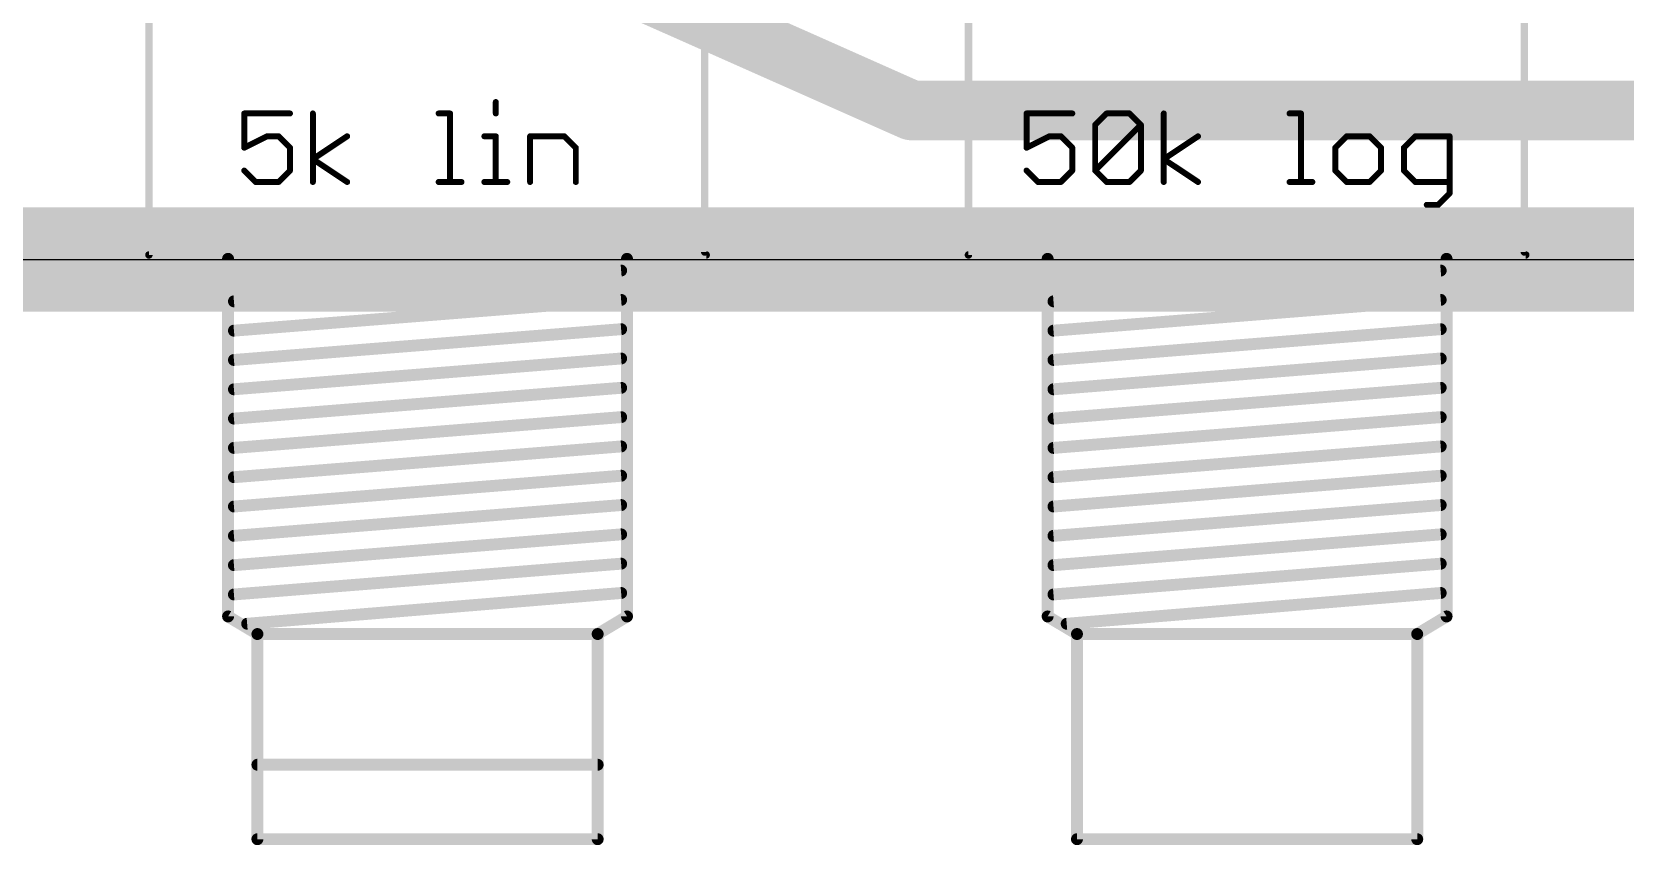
# Model space of a CAD drawing. Extents: x 0 to 4.04, y -0.39 to 3.15.
# Drawn here: x 0.684 to 1.754, y -0.393 to 0.153 of the extents above; entities that cross this region are included whole.
import ezdxf

# ---------------------------------------------------------------- set-up
doc = ezdxf.new("R2010")
doc.units = 0
for name, color, linetype in [('16', 175, 'CONTINUOUS'), ('20', 7, 'CONTINUOUS'), ('21', 253, 'CONTINUOUS'), ('27', 253, 'CONTINUOUS'), ('46', 140, 'CONTINUOUS')]:
    doc.layers.add(name, color=color, linetype=linetype)

msp = doc.modelspace()

# ---------------------------------------------------------------- linework, layer by layer
at = {"layer": '16', "const_width": 0.04}
for points in [[(1.275, 0.1), (1.05, 0.2)], [(1.85, 0.1), (1.275, 0.1)]]:
    msp.add_lwpolyline(points, dxfattribs=at)
at = {"layer": '16', "const_width": 0.02}
for points in [[(1.275, 0.11, 1), (1.275, 0.09)], [(1.270939, 0.090862, 1), (1.279061, 0.109138)]]:
    msp.add_lwpolyline(points, format="xyb", dxfattribs=at)
at = {"layer": '20'}
msp.add_line((0, 0), (3.937008, 0), dxfattribs=at)
at = {"layer": '21'}
for points, const_width in [([(1.313, 0.385), (1.313, 0.003)], 0.005), ([(1.686, 0.005), (1.686, 0.385)], 0.005), ([(0.763, 0.261), (0.763, 0.003)], 0.005), ([(1.136, 0.005), (1.136, 0.26)], 0.005), ([(0.763, 0.003), (1.137, 0.003)], 0.005), ([(0.816142, 0.000394), (0.816142, -0.239764)], 0.008), ([(1.083858, -0.239764), (1.083858, 0.000394)], 0.008), ([(1.313, 0.003), (1.687, 0.003)], 0.005), ([(1.366142, 0.000394), (1.366142, -0.239764)], 0.008), ([(1.633858, -0.239764), (1.633858, 0.000394)], 0.008), ([(0.820079, -0.02815), (1.079921, -0.00748)], 0.008), ([(1.370079, -0.02815), (1.629921, -0.00748)], 0.008), ([(0.820079, -0.047835), (1.079921, -0.027165)], 0.008), ([(1.370079, -0.047835), (1.629921, -0.027165)], 0.008), ([(0.820079, -0.06752), (1.079921, -0.04685)], 0.008), ([(1.370079, -0.06752), (1.629921, -0.04685)], 0.008), ([(0.820079, -0.087205), (1.079921, -0.066535)], 0.008), ([(1.370079, -0.087205), (1.629921, -0.066535)], 0.008), ([(0.820079, -0.10689), (1.079921, -0.08622)], 0.008), ([(1.370079, -0.10689), (1.629921, -0.08622)], 0.008), ([(0.820079, -0.126575), (1.079921, -0.105906)], 0.008), ([(1.370079, -0.126575), (1.629921, -0.105906)], 0.008), ([(0.820079, -0.14626), (1.079921, -0.125591)], 0.008), ([(1.370079, -0.14626), (1.629921, -0.125591)], 0.008), ([(0.820079, -0.165945), (1.079921, -0.145276)], 0.008), ([(1.370079, -0.165945), (1.629921, -0.145276)], 0.008), ([(0.820079, -0.18563), (1.079921, -0.164961)], 0.008), ([(1.370079, -0.18563), (1.629921, -0.164961)], 0.008), ([(0.820079, -0.205315), (1.079921, -0.184646)], 0.008), ([(1.370079, -0.205315), (1.629921, -0.184646)], 0.008), ([(0.820079, -0.225), (1.079921, -0.204331)], 0.008), ([(1.370079, -0.225), (1.629921, -0.204331)], 0.008), ([(0.828937, -0.244685), (1.079921, -0.224016)], 0.008), ([(1.378937, -0.244685), (1.629921, -0.224016)], 0.008), ([(0.816142, -0.239764), (0.835827, -0.251575)], 0.008), ([(1.064173, -0.251575), (1.083858, -0.239764)], 0.008), ([(1.366142, -0.239764), (1.385827, -0.251575)], 0.008), ([(1.614173, -0.251575), (1.633858, -0.239764)], 0.008), ([(0.835827, -0.251575), (0.835827, -0.38937)], 0.008), ([(0.835827, -0.251575), (1.064173, -0.251575)], 0.008), ([(1.064173, -0.38937), (1.064173, -0.251575)], 0.008), ([(1.385827, -0.251575), (1.385827, -0.38937)], 0.008), ([(1.385827, -0.251575), (1.614173, -0.251575)], 0.008), ([(1.614173, -0.38937), (1.614173, -0.251575)], 0.008), ([(0.835827, -0.33937), (1.064173, -0.33937)], 0.008), ([(0.835827, -0.38937), (1.064173, -0.38937)], 0.008), ([(1.385827, -0.38937), (1.614173, -0.38937)], 0.008)]:
    msp.add_lwpolyline(points, dxfattribs=dict(at, const_width=const_width))
for points, const_width in [([(0.763, 0.00425, 1), (0.763, 0.00175)], 0.0025), ([(0.76175, 0.003, 1), (0.76425, 0.003)], 0.0025), ([(0.818142, 0.000394, 1), (0.814142, 0.000394)], 0.004), ([(1.085858, 0.000394, 1), (1.081858, 0.000394)], 0.004), ([(1.13475, 0.005, 1), (1.13725, 0.005)], 0.0025), ([(1.137, 0.00175, 1), (1.137, 0.00425)], 0.0025), ([(1.313, 0.00425, 1), (1.313, 0.00175)], 0.0025), ([(1.31175, 0.003, 1), (1.31425, 0.003)], 0.0025), ([(1.368142, 0.000394, 1), (1.364142, 0.000394)], 0.004), ([(1.635858, 0.000394, 1), (1.631858, 0.000394)], 0.004), ([(1.68475, 0.005, 1), (1.68725, 0.005)], 0.0025), ([(1.687, 0.00175, 1), (1.687, 0.00425)], 0.0025), ([(1.08008, -0.009474, 1), (1.079763, -0.005487)], 0.004), ([(1.63008, -0.009474, 1), (1.629763, -0.005487)], 0.004), ([(0.81992, -0.026156, 1), (0.820237, -0.030143)], 0.004), ([(1.08008, -0.029159, 1), (1.079763, -0.025172)], 0.004), ([(1.36992, -0.026156, 1), (1.370237, -0.030143)], 0.004), ([(1.63008, -0.029159, 1), (1.629763, -0.025172)], 0.004), ([(0.81992, -0.045841, 1), (0.820237, -0.049828)], 0.004), ([(1.08008, -0.048844, 1), (1.079763, -0.044857)], 0.004), ([(1.36992, -0.045841, 1), (1.370237, -0.049828)], 0.004), ([(1.63008, -0.048844, 1), (1.629763, -0.044857)], 0.004), ([(0.81992, -0.065526, 1), (0.820237, -0.069513)], 0.004), ([(1.08008, -0.068529, 1), (1.079763, -0.064542)], 0.004), ([(1.36992, -0.065526, 1), (1.370237, -0.069513)], 0.004), ([(1.63008, -0.068529, 1), (1.629763, -0.064542)], 0.004), ([(0.81992, -0.085211, 1), (0.820237, -0.089198)], 0.004), ([(1.08008, -0.088214, 1), (1.079763, -0.084227)], 0.004), ([(1.36992, -0.085211, 1), (1.370237, -0.089198)], 0.004), ([(1.63008, -0.088214, 1), (1.629763, -0.084227)], 0.004), ([(0.81992, -0.104896, 1), (0.820237, -0.108883)], 0.004), ([(1.08008, -0.107899, 1), (1.079763, -0.103912)], 0.004), ([(1.36992, -0.104896, 1), (1.370237, -0.108883)], 0.004), ([(1.63008, -0.107899, 1), (1.629763, -0.103912)], 0.004), ([(0.81992, -0.124581, 1), (0.820237, -0.128569)], 0.004), ([(1.08008, -0.127584, 1), (1.079763, -0.123597)], 0.004), ([(1.36992, -0.124581, 1), (1.370237, -0.128569)], 0.004), ([(1.63008, -0.127584, 1), (1.629763, -0.123597)], 0.004), ([(0.81992, -0.144266, 1), (0.820237, -0.148254)], 0.004), ([(1.08008, -0.147269, 1), (1.079763, -0.143282)], 0.004), ([(1.36992, -0.144266, 1), (1.370237, -0.148254)], 0.004), ([(1.63008, -0.147269, 1), (1.629763, -0.143282)], 0.004), ([(0.81992, -0.163951, 1), (0.820237, -0.167939)], 0.004), ([(1.08008, -0.166954, 1), (1.079763, -0.162967)], 0.004), ([(1.36992, -0.163951, 1), (1.370237, -0.167939)], 0.004), ([(1.63008, -0.166954, 1), (1.629763, -0.162967)], 0.004), ([(0.81992, -0.183636, 1), (0.820237, -0.187624)], 0.004), ([(1.08008, -0.186639, 1), (1.079763, -0.182652)], 0.004), ([(1.36992, -0.183636, 1), (1.370237, -0.187624)], 0.004), ([(1.63008, -0.186639, 1), (1.629763, -0.182652)], 0.004), ([(0.81992, -0.203321, 1), (0.820237, -0.207309)], 0.004), ([(1.08008, -0.206324, 1), (1.079763, -0.202337)], 0.004), ([(1.36992, -0.203321, 1), (1.370237, -0.207309)], 0.004), ([(1.63008, -0.206324, 1), (1.629763, -0.202337)], 0.004), ([(0.81992, -0.223006, 1), (0.820237, -0.226994)], 0.004), ([(1.080085, -0.226009, 1), (1.079757, -0.222022)], 0.004), ([(1.36992, -0.223006, 1), (1.370237, -0.226994)], 0.004), ([(1.630085, -0.226009, 1), (1.629757, -0.222022)], 0.004), ([(0.817171, -0.238049, 1), (0.815113, -0.241479)], 0.004), ([(0.814142, -0.239764, 1), (0.818142, -0.239764)], 0.004), ([(0.828773, -0.242692, 1), (0.829101, -0.246678)], 0.004), ([(1.081858, -0.239764, 1), (1.085858, -0.239764)], 0.004), ([(1.084887, -0.241479, 1), (1.082829, -0.238049)], 0.004), ([(1.367171, -0.238049, 1), (1.365113, -0.241479)], 0.004), ([(1.364142, -0.239764, 1), (1.368142, -0.239764)], 0.004), ([(1.378773, -0.242692, 1), (1.379101, -0.246678)], 0.004), ([(1.631858, -0.239764, 1), (1.635858, -0.239764)], 0.004), ([(1.634887, -0.241479, 1), (1.632829, -0.238049)], 0.004), ([(0.837827, -0.251575, 1), (0.833827, -0.251575)], 0.004), ([(0.835827, -0.249575, 1), (0.835827, -0.253575)], 0.004), ([(0.834798, -0.25329, 1), (0.836856, -0.24986)], 0.004), ([(1.066173, -0.251575, 1), (1.062173, -0.251575)], 0.004), ([(1.063144, -0.24986, 1), (1.065202, -0.25329)], 0.004), ([(1.064173, -0.253575, 1), (1.064173, -0.249575)], 0.004), ([(1.387827, -0.251575, 1), (1.383827, -0.251575)], 0.004), ([(1.385827, -0.249575, 1), (1.385827, -0.253575)], 0.004), ([(1.384798, -0.25329, 1), (1.386856, -0.24986)], 0.004), ([(1.616173, -0.251575, 1), (1.612173, -0.251575)], 0.004), ([(1.613144, -0.24986, 1), (1.615202, -0.25329)], 0.004), ([(1.614173, -0.253575, 1), (1.614173, -0.249575)], 0.004), ([(0.835827, -0.33737, 1), (0.835827, -0.34137)], 0.004), ([(1.064173, -0.34137, 1), (1.064173, -0.33737)], 0.004), ([(0.835827, -0.38737, 1), (0.835827, -0.39137)], 0.004), ([(0.833827, -0.38937, 1), (0.837827, -0.38937)], 0.004), ([(1.062173, -0.38937, 1), (1.066173, -0.38937)], 0.004), ([(1.064173, -0.39137, 1), (1.064173, -0.38737)], 0.004), ([(1.385827, -0.38737, 1), (1.385827, -0.39137)], 0.004), ([(1.383827, -0.38937, 1), (1.387827, -0.38937)], 0.004), ([(1.612173, -0.38937, 1), (1.616173, -0.38937)], 0.004), ([(1.614173, -0.39137, 1), (1.614173, -0.38737)], 0.004)]:
    msp.add_lwpolyline(points, format="xyb", dxfattribs=dict(at, const_width=const_width))
at = {"layer": '27', "const_width": 0.004}
for points in [[(0.99581, 0.105712), (0.99581, 0.098039)], [(0.857693, 0.098039), (0.827, 0.098039)], [(0.827, 0.098039), (0.827, 0.07502)], [(0.873039, 0.052), (0.873039, 0.098039)], [(0.957445, 0.098039), (0.965118, 0.098039)], [(0.965118, 0.098039), (0.965118, 0.052)], [(1.382693, 0.098039), (1.352, 0.098039)], [(1.352, 0.098039), (1.352, 0.07502)], [(1.398039, 0.090366), (1.405712, 0.098039)], [(1.405712, 0.098039), (1.421059, 0.098039)], [(1.421059, 0.098039), (1.428732, 0.090366)], [(1.444078, 0.052), (1.444078, 0.098039)], [(1.528484, 0.098039), (1.536157, 0.098039)], [(1.536157, 0.098039), (1.536157, 0.052)], [(1.398039, 0.059673), (1.398039, 0.090366)], [(1.398039, 0.059673), (1.428732, 0.090366)], [(1.428732, 0.090366), (1.428732, 0.059673)], [(0.827, 0.07502), (0.842346, 0.082693)], [(0.842346, 0.082693), (0.85002, 0.082693)], [(0.85002, 0.082693), (0.857693, 0.07502)], [(0.857693, 0.07502), (0.857693, 0.059673)], [(0.873039, 0.067346), (0.896059, 0.082693)], [(0.988137, 0.082693), (0.99581, 0.082693)], [(0.99581, 0.082693), (0.99581, 0.052)], [(1.01883, 0.052), (1.01883, 0.082693)], [(1.01883, 0.082693), (1.04185, 0.082693)], [(1.04185, 0.082693), (1.049523, 0.07502)], [(1.049523, 0.07502), (1.049523, 0.052)], [(1.352, 0.07502), (1.367346, 0.082693)], [(1.367346, 0.082693), (1.37502, 0.082693)], [(1.37502, 0.082693), (1.382693, 0.07502)], [(1.382693, 0.07502), (1.382693, 0.059673)], [(1.444078, 0.067346), (1.467098, 0.082693)], [(1.56685, 0.082693), (1.559177, 0.07502)], [(1.559177, 0.07502), (1.559177, 0.059673)], [(1.582196, 0.082693), (1.56685, 0.082693)], [(1.589869, 0.07502), (1.582196, 0.082693)], [(1.589869, 0.059673), (1.589869, 0.07502)], [(1.612889, 0.082693), (1.605216, 0.07502)], [(1.605216, 0.07502), (1.605216, 0.059673)], [(1.635909, 0.082693), (1.612889, 0.082693)], [(1.635909, 0.044327), (1.635909, 0.082693)], [(0.896059, 0.052), (0.873039, 0.067346)], [(1.467098, 0.052), (1.444078, 0.067346)], [(0.834673, 0.052), (0.827, 0.059673)], [(0.85002, 0.052), (0.834673, 0.052)], [(0.857693, 0.059673), (0.85002, 0.052)], [(0.957445, 0.052), (0.972791, 0.052)], [(0.988137, 0.052), (1.003484, 0.052)], [(1.359673, 0.052), (1.352, 0.059673)], [(1.37502, 0.052), (1.359673, 0.052)], [(1.382693, 0.059673), (1.37502, 0.052)], [(1.405712, 0.052), (1.398039, 0.059673)], [(1.421059, 0.052), (1.405712, 0.052)], [(1.428732, 0.059673), (1.421059, 0.052)], [(1.528484, 0.052), (1.54383, 0.052)], [(1.559177, 0.059673), (1.56685, 0.052)], [(1.56685, 0.052), (1.582196, 0.052)], [(1.582196, 0.052), (1.589869, 0.059673)], [(1.605216, 0.059673), (1.612889, 0.052)], [(1.612889, 0.052), (1.635909, 0.052)], [(1.628235, 0.036654), (1.635909, 0.044327)], [(1.620562, 0.036654), (1.628235, 0.036654)]]:
    msp.add_lwpolyline(points, dxfattribs=at)
at = {"layer": '27', "const_width": 0.002}
for points in [[(0.99681, 0.105712, 1), (0.99481, 0.105712)], [(0.827, 0.099039, 1), (0.827, 0.097039)], [(0.828, 0.098039, 1), (0.826, 0.098039)], [(0.857693, 0.097039, 1), (0.857693, 0.099039)], [(0.874039, 0.098039, 1), (0.872039, 0.098039)], [(0.957445, 0.099039, 1), (0.957445, 0.097039)], [(0.966118, 0.098039, 1), (0.964118, 0.098039)], [(0.965118, 0.097039, 1), (0.965118, 0.099039)], [(0.99481, 0.098039, 1), (0.99681, 0.098039)], [(1.352, 0.099039, 1), (1.352, 0.097039)], [(1.353, 0.098039, 1), (1.351, 0.098039)], [(1.382693, 0.097039, 1), (1.382693, 0.099039)], [(1.405712, 0.099039, 1), (1.405712, 0.097039)], [(1.406419, 0.097332, 1), (1.405005, 0.098746)], [(1.421766, 0.098746, 1), (1.420352, 0.097332)], [(1.421059, 0.097039, 1), (1.421059, 0.099039)], [(1.445078, 0.098039, 1), (1.443078, 0.098039)], [(1.528484, 0.099039, 1), (1.528484, 0.097039)], [(1.537157, 0.098039, 1), (1.535157, 0.098039)], [(1.536157, 0.097039, 1), (1.536157, 0.099039)], [(1.399039, 0.090366, 1), (1.397039, 0.090366)], [(1.397332, 0.091073, 1), (1.398746, 0.089659)], [(1.429732, 0.090366, 1), (1.427732, 0.090366)], [(1.429439, 0.089659, 1), (1.428025, 0.091073)], [(1.428025, 0.089659, 1), (1.429439, 0.091073)], [(0.826553, 0.075914, 1), (0.827447, 0.074125)], [(0.826, 0.07502, 1), (0.828, 0.07502)], [(0.842346, 0.083693, 1), (0.842346, 0.081693)], [(0.842794, 0.081798, 1), (0.841899, 0.083587)], [(0.850727, 0.0834, 1), (0.849312, 0.081986)], [(0.85002, 0.081693, 1), (0.85002, 0.083693)], [(0.858693, 0.07502, 1), (0.856693, 0.07502)], [(0.856986, 0.074312, 1), (0.8584, 0.075727)], [(0.896614, 0.081861, 1), (0.895504, 0.083525)], [(0.988137, 0.083693, 1), (0.988137, 0.081693)], [(0.99681, 0.082693, 1), (0.99481, 0.082693)], [(0.99581, 0.081693, 1), (0.99581, 0.083693)], [(1.01983, 0.082693, 1), (1.01783, 0.082693)], [(1.01883, 0.083693, 1), (1.01883, 0.081693)], [(1.042557, 0.0834, 1), (1.041143, 0.081986)], [(1.04185, 0.081693, 1), (1.04185, 0.083693)], [(1.050523, 0.07502, 1), (1.048523, 0.07502)], [(1.048816, 0.074312, 1), (1.05023, 0.075727)], [(1.351553, 0.075914, 1), (1.352447, 0.074125)], [(1.351, 0.07502, 1), (1.353, 0.07502)], [(1.367346, 0.083693, 1), (1.367346, 0.081693)], [(1.367794, 0.081798, 1), (1.366899, 0.083587)], [(1.375727, 0.0834, 1), (1.374312, 0.081986)], [(1.37502, 0.081693, 1), (1.37502, 0.083693)], [(1.383693, 0.07502, 1), (1.381693, 0.07502)], [(1.381986, 0.074312, 1), (1.3834, 0.075727)], [(1.467653, 0.081861, 1), (1.466543, 0.083525)], [(1.558469, 0.075727, 1), (1.559884, 0.074312)], [(1.560177, 0.07502, 1), (1.558177, 0.07502)], [(1.56685, 0.083693, 1), (1.56685, 0.081693)], [(1.567557, 0.081986, 1), (1.566143, 0.0834)], [(1.582903, 0.0834, 1), (1.581489, 0.081986)], [(1.582196, 0.081693, 1), (1.582196, 0.083693)], [(1.590869, 0.07502, 1), (1.588869, 0.07502)], [(1.589162, 0.074312, 1), (1.590576, 0.075727)], [(1.606216, 0.07502, 1), (1.604216, 0.07502)], [(1.604509, 0.075727, 1), (1.605923, 0.074312)], [(1.612889, 0.083693, 1), (1.612889, 0.081693)], [(1.613596, 0.081986, 1), (1.612182, 0.0834)], [(1.636909, 0.082693, 1), (1.634909, 0.082693)], [(1.635909, 0.081693, 1), (1.635909, 0.083693)], [(0.873594, 0.068178, 1), (0.872485, 0.066514)], [(0.872485, 0.068178, 1), (0.873594, 0.066514)], [(1.444633, 0.068178, 1), (1.443524, 0.066514)], [(1.443524, 0.068178, 1), (1.444633, 0.066514)], [(0.827707, 0.06038, 1), (0.826293, 0.058966)], [(0.834673, 0.053, 1), (0.834673, 0.051)], [(0.833966, 0.051293, 1), (0.83538, 0.052707)], [(0.849312, 0.052707, 1), (0.850727, 0.051293)], [(0.85002, 0.051, 1), (0.85002, 0.053)], [(0.856693, 0.059673, 1), (0.858693, 0.059673)], [(0.8584, 0.058966, 1), (0.856986, 0.06038)], [(0.895504, 0.051168, 1), (0.896614, 0.052832)], [(0.957445, 0.053, 1), (0.957445, 0.051)], [(0.972791, 0.051, 1), (0.972791, 0.053)], [(0.988137, 0.053, 1), (0.988137, 0.051)], [(1.003484, 0.051, 1), (1.003484, 0.053)], [(1.352707, 0.06038, 1), (1.351293, 0.058966)], [(1.359673, 0.053, 1), (1.359673, 0.051)], [(1.358966, 0.051293, 1), (1.36038, 0.052707)], [(1.374312, 0.052707, 1), (1.375727, 0.051293)], [(1.37502, 0.051, 1), (1.37502, 0.053)], [(1.381693, 0.059673, 1), (1.383693, 0.059673)], [(1.3834, 0.058966, 1), (1.381986, 0.06038)], [(1.398746, 0.06038, 1), (1.397332, 0.058966)], [(1.397332, 0.06038, 1), (1.398746, 0.058966)], [(1.397039, 0.059673, 1), (1.399039, 0.059673)], [(1.405712, 0.053, 1), (1.405712, 0.051)], [(1.405005, 0.051293, 1), (1.406419, 0.052707)], [(1.420352, 0.052707, 1), (1.421766, 0.051293)], [(1.421059, 0.051, 1), (1.421059, 0.053)], [(1.427732, 0.059673, 1), (1.429732, 0.059673)], [(1.429439, 0.058966, 1), (1.428025, 0.06038)], [(1.466543, 0.051168, 1), (1.467653, 0.052832)], [(1.528484, 0.053, 1), (1.528484, 0.051)], [(1.54383, 0.051, 1), (1.54383, 0.053)], [(1.559884, 0.06038, 1), (1.558469, 0.058966)], [(1.558177, 0.059673, 1), (1.560177, 0.059673)], [(1.56685, 0.053, 1), (1.56685, 0.051)], [(1.566143, 0.051293, 1), (1.567557, 0.052707)], [(1.581489, 0.052707, 1), (1.582903, 0.051293)], [(1.582196, 0.051, 1), (1.582196, 0.053)], [(1.588869, 0.059673, 1), (1.590869, 0.059673)], [(1.590576, 0.058966, 1), (1.589162, 0.06038)], [(1.605923, 0.06038, 1), (1.604509, 0.058966)], [(1.604216, 0.059673, 1), (1.606216, 0.059673)], [(1.612889, 0.053, 1), (1.612889, 0.051)], [(1.612182, 0.051293, 1), (1.613596, 0.052707)], [(1.635909, 0.051, 1), (1.635909, 0.053)], [(0.872039, 0.052, 1), (0.874039, 0.052)], [(0.964118, 0.052, 1), (0.966118, 0.052)], [(0.99481, 0.052, 1), (0.99681, 0.052)], [(1.01783, 0.052, 1), (1.01983, 0.052)], [(1.048523, 0.052, 1), (1.050523, 0.052)], [(1.443078, 0.052, 1), (1.445078, 0.052)], [(1.535157, 0.052, 1), (1.537157, 0.052)], [(1.634909, 0.044327, 1), (1.636909, 0.044327)], [(1.636616, 0.04362, 1), (1.635201, 0.045034)], [(1.620562, 0.037654, 1), (1.620562, 0.035654)], [(1.627528, 0.037361, 1), (1.628942, 0.035947)], [(1.628235, 0.035654, 1), (1.628235, 0.037654)]]:
    msp.add_lwpolyline(points, format="xyb", dxfattribs=at)
at = {"layer": '46', "const_width": 0.07}
msp.add_lwpolyline([(3.85, 0), (0.25, 0)], dxfattribs=at)

doc.saveas('drawing.dxf')
